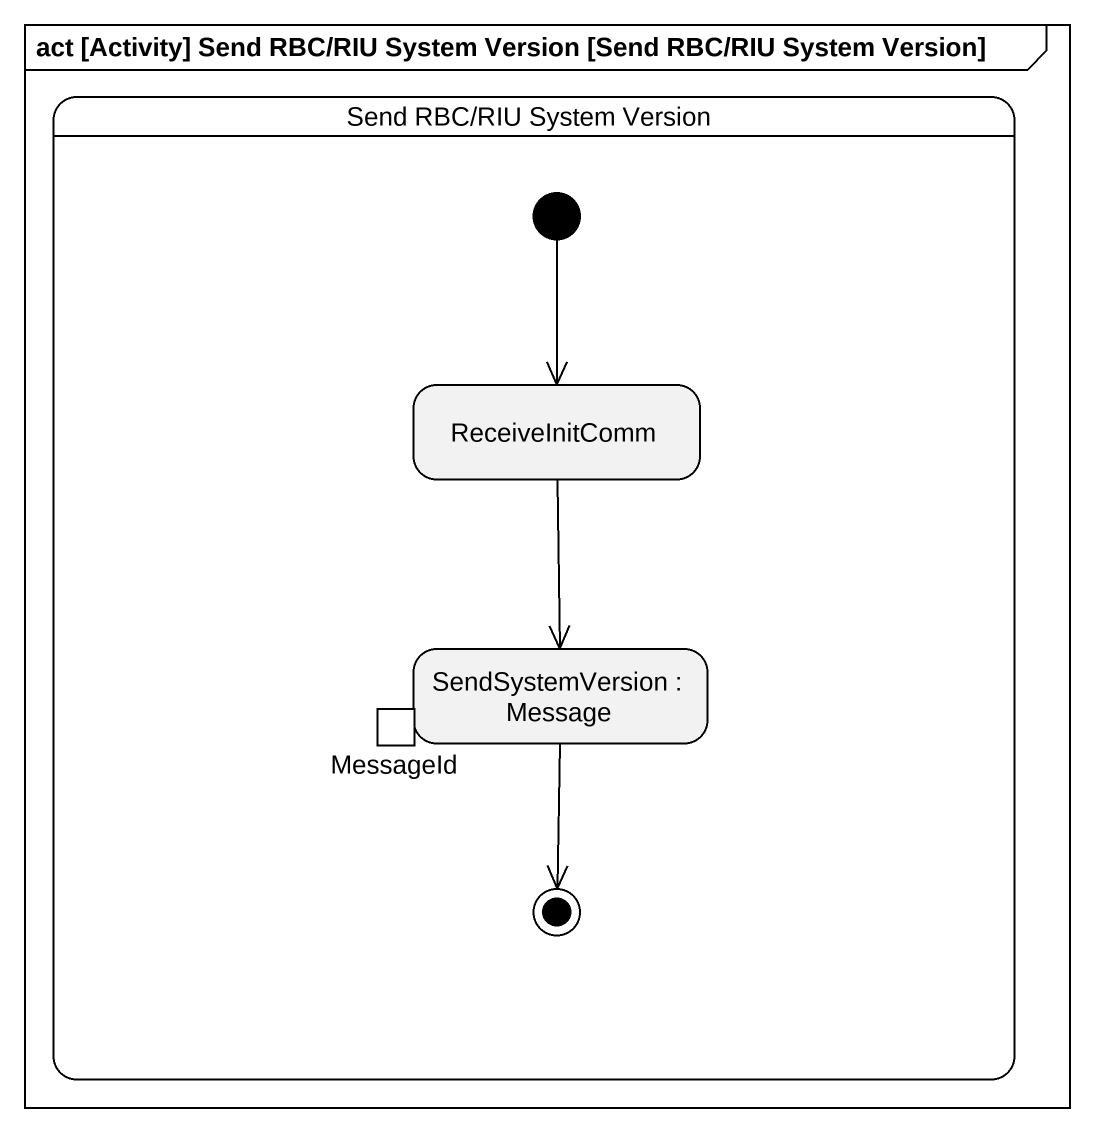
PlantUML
@startuml
mainframe act [Activity] Send RBC/RIU System Version [Send RBC/RIU System Version]
hide empty description
state "Send RBC/RIU System Version" as Send_RBC_RIU_System_Version {
  state ReceiveInitComm
  state "SendSystemVersion : Message" as SendSystemVersion {
    state MessageId <<inputPin>>
  }
  [*] --> ReceiveInitComm
  SendSystemVersion --> [*]
}
ReceiveInitComm --> SendSystemVersion
@enduml
